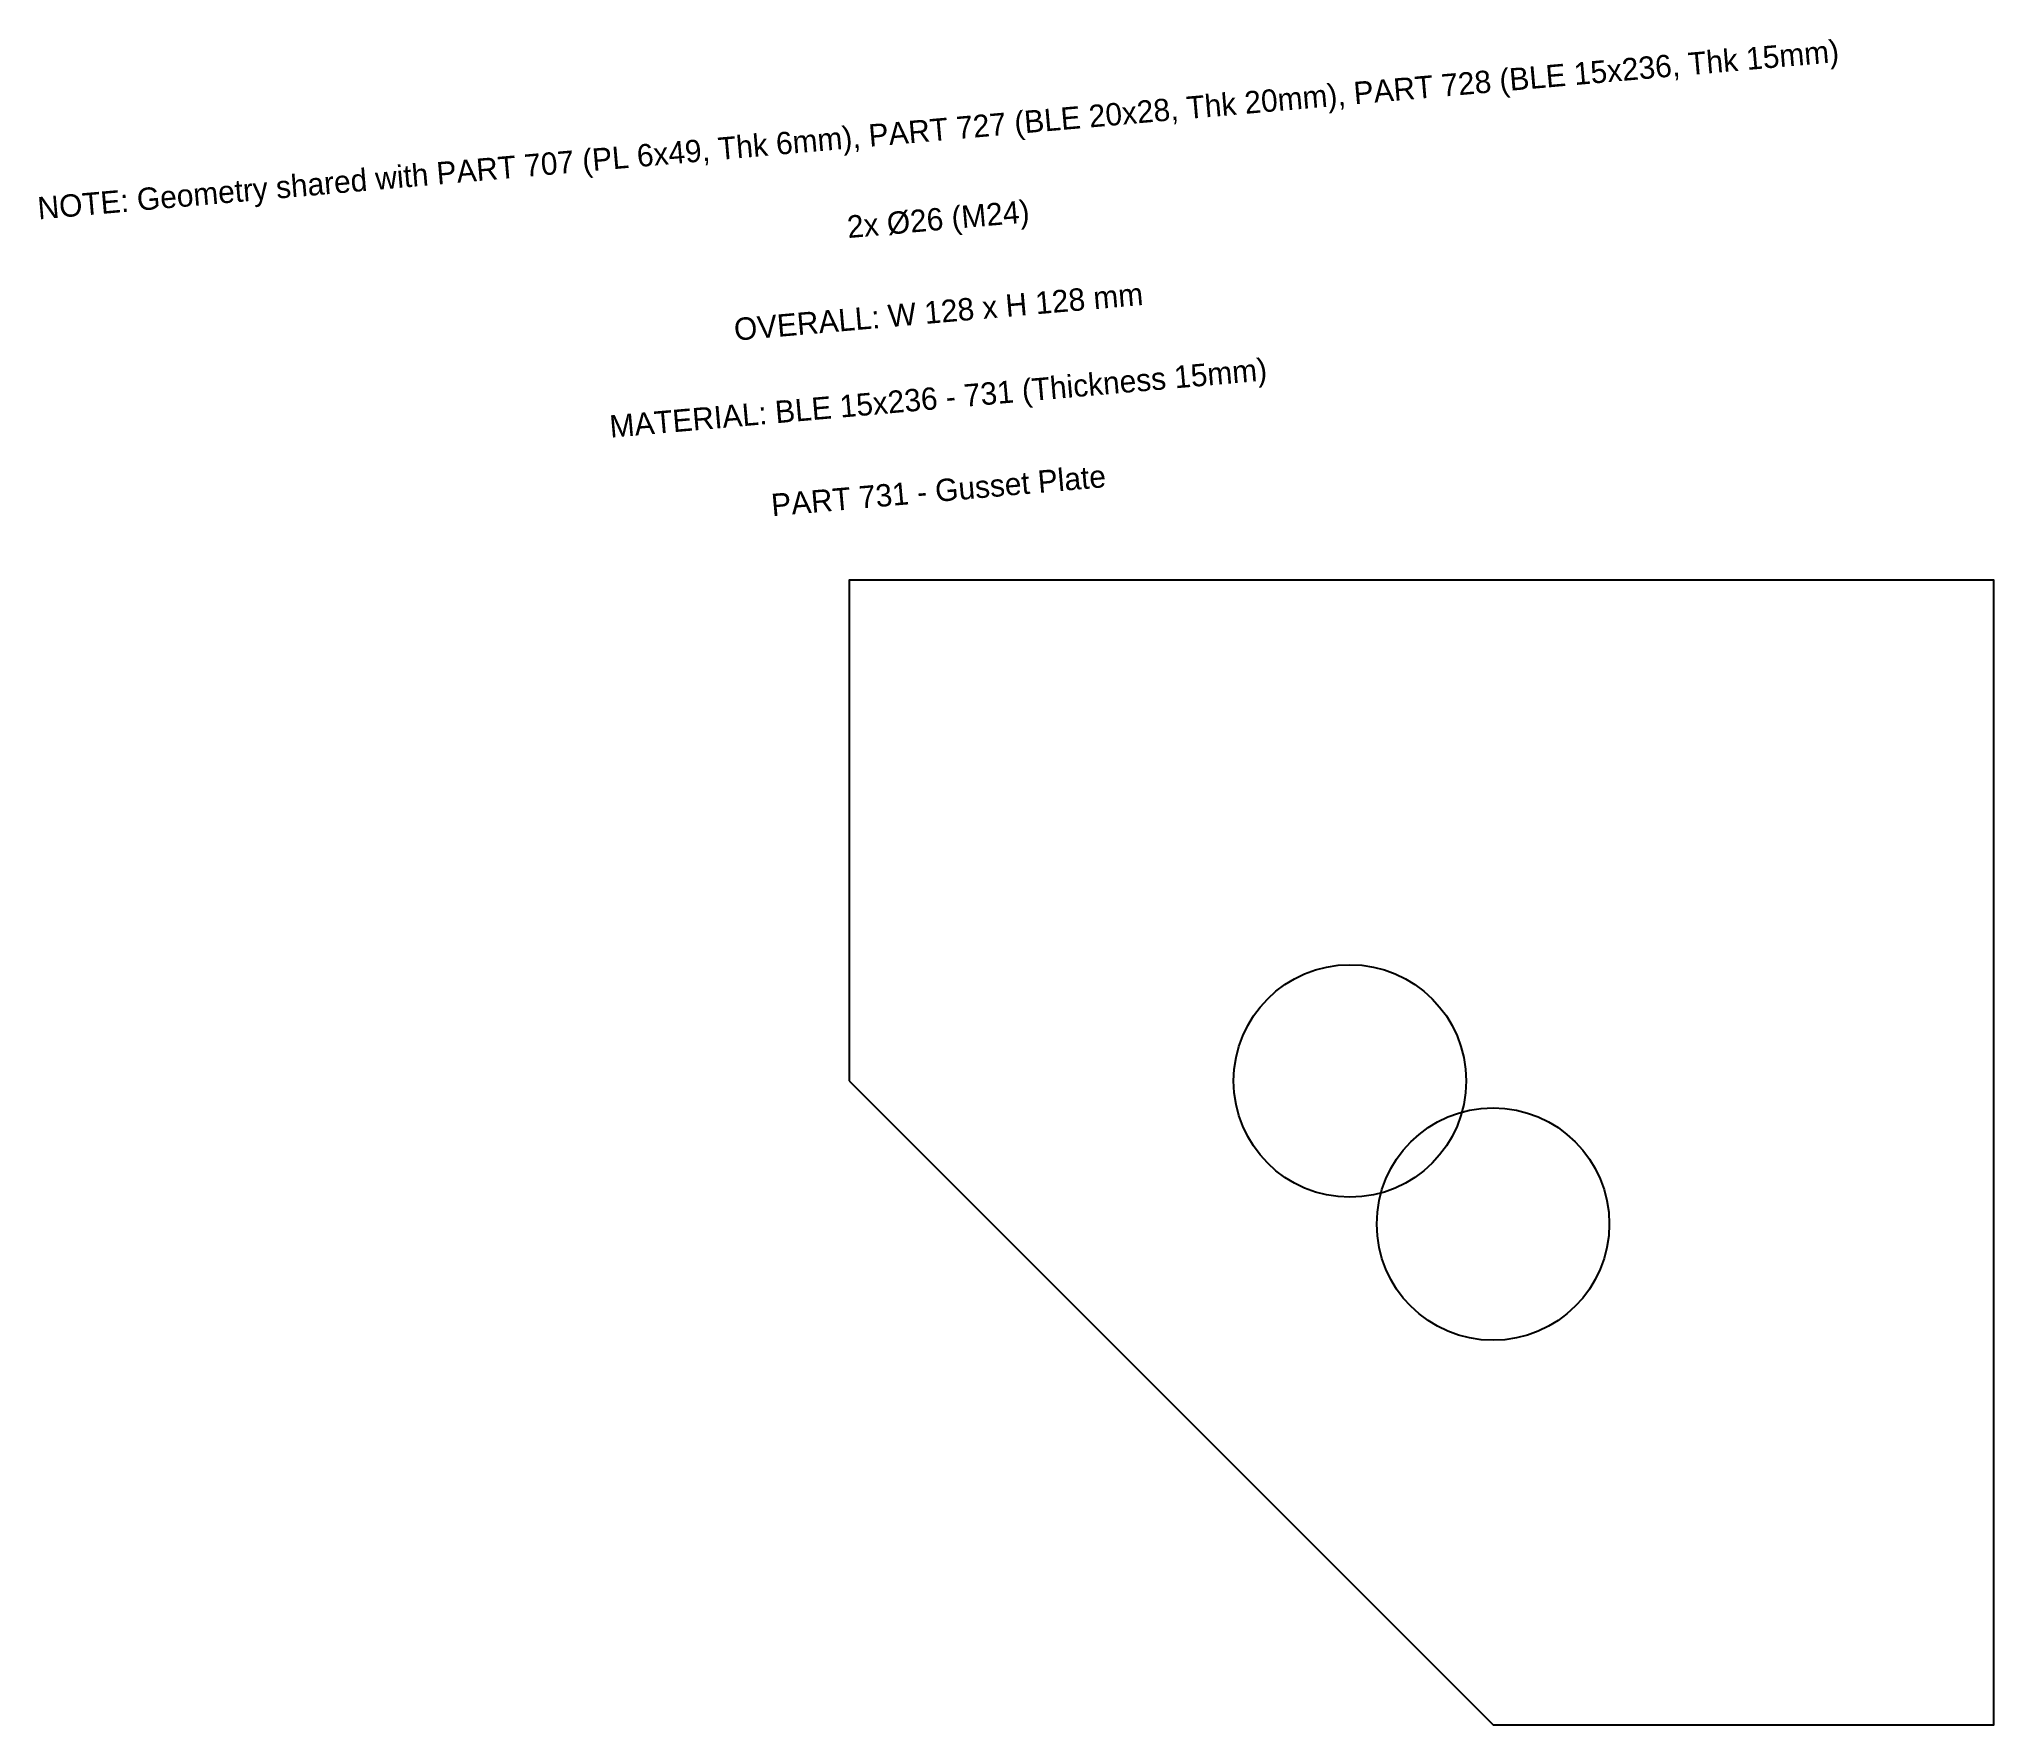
# Model space of a CAD drawing. Header units: millimetres. Extents: x -91 to 128, y 0 to 188.
import ezdxf

# ---------------------------------------------------------------- set-up
doc = ezdxf.new("R2010")
doc.units = ezdxf.units.MM
doc.layers.add('ANNOTATION', color=7, linetype='Continuous')
doc.layers.add('GEOMETRY', color=1, linetype='Continuous')

msp = doc.modelspace()

# ---------------------------------------------------------------- linework, layer by layer
at = {"layer": 'GEOMETRY'}
msp.add_lwpolyline([(0, 72), (72, 0), (128, 0), (128, 128), (0, 128), (0, 72)], dxfattribs=at)
for centre in [(56, 72), (72, 56)]:
    msp.add_circle(centre, 13, dxfattribs=at)

# ---------------------------------------------------------------- texts
at = {"layer": 'ANNOTATION', "char_height": 2.5, "attachment_point": 5, "rotation": 5}
for s, insert in [('NOTE: Geometry shared with PART 707 (PL 6x49, Thk 6mm), PART 727 (BLE 20x28, Thk 20mm), PART 728 (BLE 15x236, Thk 15mm)', (10, 178)), ('2x Ø26 (M24)', (10, 168)), ('OVERALL: W 128 x H 128 mm', (10, 158)), ('MATERIAL: BLE 15x236 - 731 (Thickness 15mm)', (10, 148)), ('PART 731 - Gusset Plate', (10, 138))]:
    msp.add_mtext(s, dxfattribs=dict(at, insert=insert))

doc.saveas('drawing.dxf')
